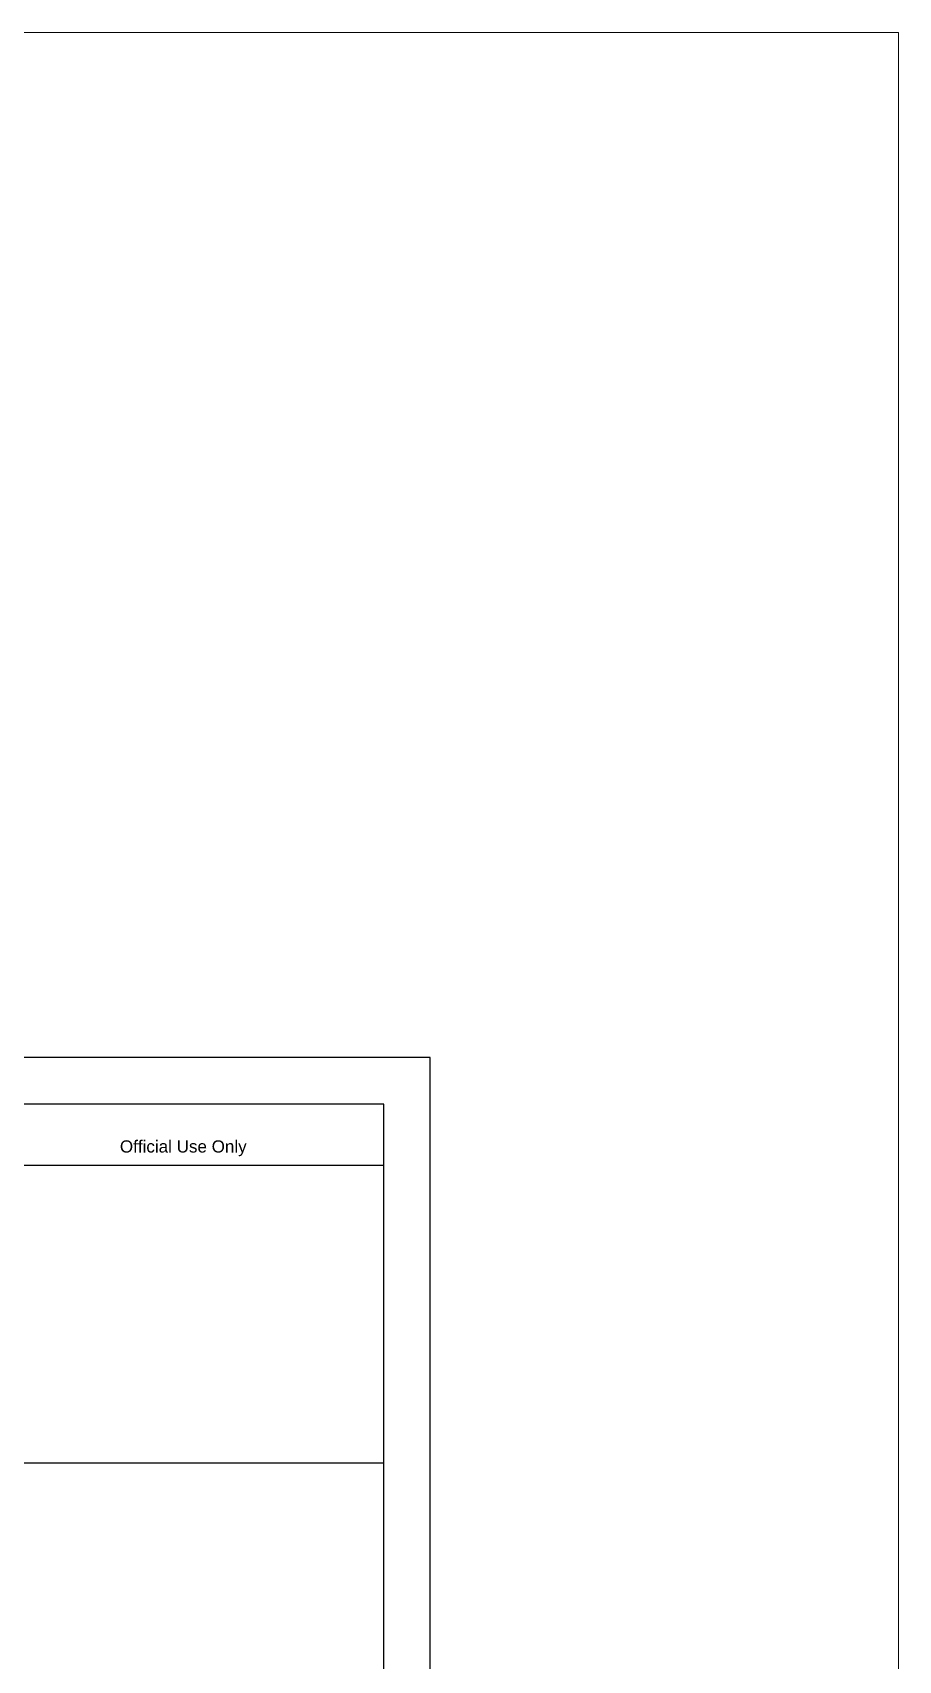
# Model space of a CAD drawing. Header units: inches. Extents: x 130993 to 274375, y -5108 to 103559.
# Drawn here: x 153726 to 154575, y 50892 to 52489 of the extents above; entities that cross this region are included whole.
import ezdxf

# ---------------------------------------------------------------- set-up
doc = ezdxf.new("R2010")
doc.units = ezdxf.units.IN
doc.header["$MEASUREMENT"] = 0
doc.layers.add('DIMENSION', color=142, linetype='Continuous', lineweight=20)
doc.layers.add('TEXT', color=181, linetype='Continuous', lineweight=13)
doc.layers.add('ELEVATION', color=7, linetype='Continuous')
doc.styles.add('PUMORI', font='arial.ttf')

msp = doc.modelspace()

# ---------------------------------------------------------------- linework, layer by layer
at = {"layer": 'DIMENSION'}
msp.add_lwpolyline([(134008.5, 52489.13), (154575.5, 52489.13), (154575.5, 48951.13), (134008.5, 48951.13)], close=True, dxfattribs=at)
at = {"layer": 'ELEVATION', "color": 5, "ltscale": 16}
for p, q in [((153687.38, 51377.94), (154070.25, 51377.94)), ((153687.38, 51085.89), (154070.25, 51085.89))]:
    msp.add_line(p, q, dxfattribs=at)
at = {"layer": 'ELEVATION'}
for points in [[(150937.17, 49238.65), (154115.87, 49238.65), (154115.87, 51483.56), (150937.17, 51483.56)], [(150982.79, 49284.27), (154070.25, 49284.27), (154070.25, 51437.94), (150982.79, 51437.94)]]:
    msp.add_lwpolyline(points, close=True, dxfattribs=at)

# ---------------------------------------------------------------- texts
at = {"layer": 'TEXT', "color": 18, "true_color": 0x000000, "style": 'PUMORI'}
msp.add_text('Official Use Only', height=11.9648, dxfattribs=at).set_placement((153811.28, 51390.36))

doc.saveas('drawing.dxf')
